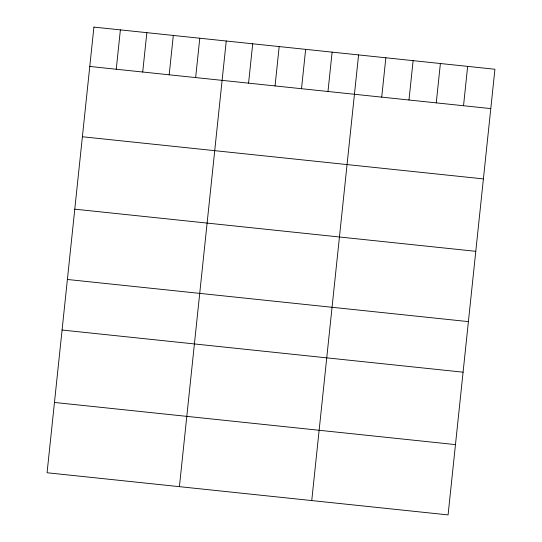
<?xml version="1.0" encoding="UTF-8"?>
<svg xmlns="http://www.w3.org/2000/svg" width="542" height="542" viewBox="0 0 542 542"><rect width="100%" height="100%" fill="white"/><g stroke="black" fill="none" stroke-linecap="round" stroke-linejoin="round"><path stroke-width="0.81" d="M116.245 69.24L120.378 29.885M142.709 72.018L146.848 32.662M169.179 74.803L173.311 35.447M195.642 77.581L199.781 38.225M179.409 486.662L226.244 41.009M248.575 83.15L252.714 43.794M275.045 85.927L279.184 46.571M301.515 88.712L305.647 49.356M327.978 91.49L332.117 52.134M311.745 500.571L332.043 307.402M332.056 307.287L358.58 54.918M381.717 97.14L385.85 57.784M408.986 100.006L413.119 60.65M436.256 102.872L440.389 63.516M463.525 105.737L467.658 66.381M89.776 66.456L490.795 108.603M82.384 136.753L483.403 178.901M74.776 209.171L475.795 251.325M67.384 279.469L468.403 321.616M62.073 330.031L463.092 372.185M54.457 402.455L455.476 444.603M93.915 27.1L47.073 472.753L448.085 514.9L494.927 69.247L93.915 27.1"/></g></svg>
